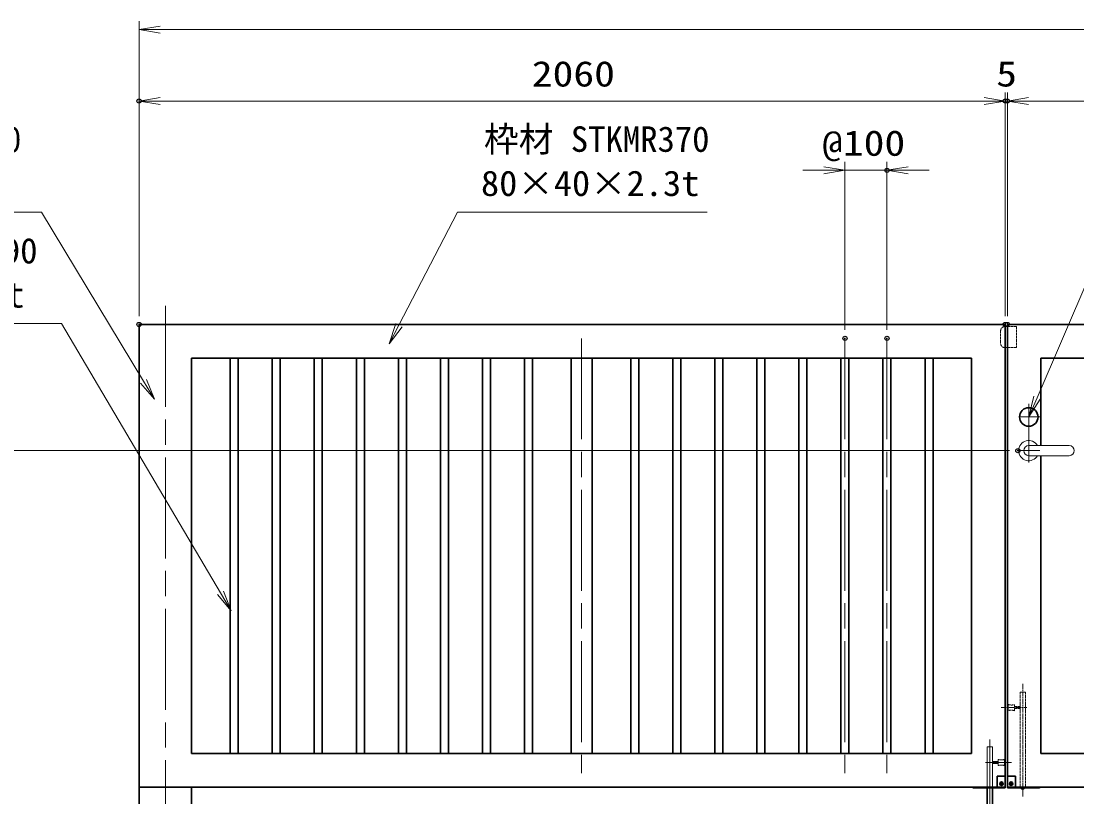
# Model space of a CAD drawing. Units: millimetres at full size. Extents: x -5940 to 5940, y -4200 to 4200.
# Drawn here: x -4142 to -1631, y -1352 to 493 of the extents above; entities that cross this region are included whole.
import ezdxf
from ezdxf.enums import TextEntityAlignment as Align

# ---------------------------------------------------------------- set-up
doc = ezdxf.new("R2010")
doc.units = ezdxf.units.MM
doc.header["$LTSCALE"] = 20
doc.header["$PDMODE"] = 32
doc.header["$PDSIZE"] = 10
doc.linetypes.add('DASHED', pattern=[7.5, 6, -1.5])
doc.linetypes.add('USER1', pattern=[18, 12, -1.5, 3, -1.5])
for name, color, linetype, lineweight in [('0-1_外形線', 7, 'Continuous', 35), ('0-2_隠れ線', 140, 'DASHED', 18), ('0-3_軸線', 200, 'USER1', 15), ('0-4_2', 7, 'Continuous', 18), ('0-6_寸法線', 4, 'Continuous', 18), ('0-7_0', 7, 'Continuous', 18)]:
    doc.layers.add(name, color=color, linetype=linetype, lineweight=lineweight)
doc.layers.add('0-8_Defpoints', color=7, linetype='Continuous')
doc.styles.add('ＭＳ ゴシック', font='')
doc.styles.get('ＭＳ ゴシック').set_extended_font_data('MS Gothic')

# ---------------------------------------------------------------- blocks, each defined once
blk = doc.blocks.new('shgtdhgjhhggf')
at = {"layer": '0-1_外形線'}
for p, q in [((0, 520), (380, 520)), ((380, 520), (380, -40)), ((0, -40), (0, 0)), ((132, 166.2), (173.8, 166.2)), ((132, 166.2), (132, 153.8)), ((132, 153.8), (173.8, 153.8)), ((186.2, 208), (173.8, 208)), ((173.8, 208), (173.8, 166.2)), ((173.8, 153.8), (173.8, 112)), ((186.2, 112), (173.8, 112)), ((186.2, 208), (186.2, 166.2)), ((186.2, 166.2), (228, 166.2)), ((186.2, 153.8), (186.2, 112)), ((186.2, 153.8), (228, 153.8)), ((228, 166.2), (228, 153.8)), ((0, -40), (1504, -40))]:
    blk.add_line(p, q, dxfattribs=at)
blk.add_circle((180, 160), 84, dxfattribs=at)
for centre, radius, start, end in [((1504, 0), 40, 270, 0), ((734, 40), 130, 217.97987, 322.02013)]:
    blk.add_arc(centre, radius, start, end, dxfattribs=at)
at = {"layer": '0-2_隠れ線'}
for p, q in [((604, 4520), (864, 4520)), ((604, 4520), (604, 40)), ((864, 4520), (864, 40)), ((34, 3930), (34, 3630)), ((334, 3630), (334, 3930)), ((334, 3830), (604, 3830)), ((334, 3730), (604, 3730))]:
    blk.add_line(p, q, dxfattribs=at)
for centre, radius, start, end in [((184, 4290), 390, 247.38014, 292.61986), ((184, 3270), 390, 67.38014, 112.61986), ((734, 40), 130, 180, 217.97987), ((734, 40), 130, 322.02013, 0)]:
    blk.add_arc(centre, radius, start, end, dxfattribs=at)
at = {"layer": '0-3_軸線'}
for p, q in [((734, 4902.9), (734, -448.4)), ((-296.3, 3780), (934.3, 3780)), ((180, 160), (87.6, 160)), ((180, 160), (180, 252.4)), ((180, 160), (272.4, 160)), ((180, 160), (180, 67.6))]:
    blk.add_line(p, q, dxfattribs=at)
blk = doc.blocks.new('_Open')
at = {"layer": '0-7_0'}
blk.add_line((-20, 3.333), (0, 0), dxfattribs=at)
blk.add_lwpolyline([(-20, -3.333), (0, 0), (-20, 0)], dxfattribs=at)
blk = doc.blocks.new('sgdhfhgfjhg')
at = {"layer": '0-2_隠れ線'}
for p, q in [((0, 500), (560, 500)), ((0, 500), (0, -500)), ((760, 300), (760, -300)), ((560, -500), (0, -500))]:
    blk.add_line(p, q, dxfattribs=at)
for centre, start, end in [((560, 300), 0, 90), ((560, -300), 270, 0)]:
    blk.add_arc(centre, 200, start, end, dxfattribs=at)
blk = doc.blocks.new('S23')
at = {"layer": '0-6_寸法線'}
for points in [[(-15349102.8, 58507683.7), (-15360970.8, 58507683.7), (-15363755.8, 58502305.9), (-15364215.7, 58501417.9)], [(-15363903.8, 58502382.5), (-15364215.7, 58501417.9), (-15363607.8, 58502229.2)]]:
    blk.add_lwpolyline(points, dxfattribs=at)
at = {"layer": '0-6_寸法線', "color": 254, "style": 'ＭＳ ゴシック'}
blk.add_text('枠材 STKMR370', height=1212, dxfattribs=at).set_placement((-15359710.8, 58510180.5), align=Align.BOTTOM_LEFT)
at = {"layer": '0-6_寸法線', "color": 254, "style": 'ＭＳ ゴシック', "width": 1.05}
blk.add_text('80×40×2.3t', height=1212, dxfattribs=at).set_placement((-15359854.8, 58508080.5), align=Align.BOTTOM_LEFT)
blk = doc.blocks.new('S24')
at = {"layer": '0-6_寸法線'}
for points in [[(-15321540.5, 58507479.4), (-15329693.3, 58507479.4), (-15333401.4, 58498854.5), (-15333796.4, 58497935.8)], [(-15333554.5, 58498920.3), (-15333796.4, 58497935.8), (-15333248.3, 58498788.6)]]:
    blk.add_lwpolyline(points, dxfattribs=at)
at = {"layer": '0-6_寸法線', "color": 254, "style": 'ＭＳ ゴシック', "width": 0.75}
blk.add_text('シリンダ-錠', height=1212, dxfattribs=at).set_placement((-15328558.1, 58507876.2), align=Align.BOTTOM_LEFT)
blk = doc.blocks.new('S26')
at = {"layer": '0-6_寸法線'}
for points in [[(-15395040.4, 58507673.5), (-15380762.8, 58507673.5), (-15375899.2, 58499633.3), (-15375381.7, 58498777.7)], [(-15376041.9, 58499547.1), (-15375381.7, 58498777.7), (-15375756.6, 58499719.6)]]:
    blk.add_lwpolyline(points, dxfattribs=at)
at = {"layer": '0-6_寸法線', "color": 254, "style": 'ＭＳ ゴシック'}
for s, width, p in [('門柱側枠材 STKR400', 0.9, (-15395100.8, 58510170.4)), ('125×40×2.3t', 1.05, (-15395328.4, 58508070.4))]:
    blk.add_text(s, height=1212, dxfattribs=dict(at, width=width)).set_placement(p, align=Align.BOTTOM_LEFT)
blk = doc.blocks.new('S27')
at = {"layer": '0-6_寸法線'}
for points in [[(-15391673.4, 58502375.9), (-15379805.4, 58502375.9), (-15372250, 58489573.9), (-15371741.8, 58488712.7)], [(-15372393.6, 58489489.2), (-15371741.8, 58488712.7), (-15372106.5, 58489658.6)]]:
    blk.add_lwpolyline(points, dxfattribs=at)
at = {"layer": '0-6_寸法線', "color": 254, "style": 'ＭＳ ゴシック'}
blk.add_text('格子 STKMR290', height=1212, dxfattribs=at).set_placement((-15391673.4, 58504872.8), align=Align.BOTTOM_LEFT)
at = {"layer": '0-6_寸法線', "color": 254, "style": 'ＭＳ ゴシック', "width": 1.05}
blk.add_text('19×19×1.6t', height=1212, dxfattribs=at).set_placement((-15391961.4, 58502772.8), align=Align.BOTTOM_LEFT)

msp = doc.modelspace()

# ---------------------------------------------------------------- linework, layer by layer
at = {"layer": '0-1_外形線'}
for p, q in [((-1801.32, -228.48), (-3861.32, -228.48)), ((-3861.32, -228.48), (-3861.32, -1328.48)), ((-1801.32, -1330.48), (-1801.32, -228.48)), ((-1796.32, -228.48), (263.68, -228.48)), ((-1796.32, -1330.48), (-1796.32, -228.48)), ((-1881.32, -308.48), (-3736.32, -308.48)), ((-3736.32, -308.48), (-3736.32, -1248.48)), ((-1881.32, -1248.48), (-1881.32, -308.48)), ((-1716.32, -308.48), (138.68, -308.48)), ((-1716.32, -516.48), (-1716.32, -308.48)), ((-1716.32, -1248.48), (-1716.32, -540.48)), ((-3736.32, -1248.48), (-1881.32, -1248.48)), ((138.68, -1248.48), (-1716.32, -1248.48)), ((-1820.32, -1302.48), (-1820.32, -1330.48)), ((-1801.32, -1302.48), (-1820.32, -1302.48)), ((-3861.32, -1328.48), (-1801.32, -1328.48)), ((-3861.32, -1328.48), (-3861.32, -1512.48)), ((-3736.32, -1328.48), (-3736.32, -1512.48)), ((-1801.32, -1330.48), (-1876.52, -1330.48)), ((-1844.52, -1328.48), (-1844.52, -1426.98)), ((-1831.52, -1328.48), (-1831.52, -1426.98)), ((-1812.72, -1320.17), (-1812.72, -1320.79)), ((-1810.63, -1320.17), (-1812.72, -1320.17)), ((-1810.63, -1320.79), (-1812.72, -1320.79)), ((-1810.63, -1318.08), (-1810, -1318.08)), ((-1810.63, -1318.08), (-1810.63, -1320.17)), ((-1810.63, -1320.79), (-1810.63, -1322.88)), ((-1810.63, -1322.88), (-1810, -1322.88)), ((-1810, -1318.08), (-1810, -1320.17)), ((-1807.92, -1320.17), (-1810, -1320.17)), ((-1807.92, -1320.79), (-1810, -1320.79)), ((-1810, -1320.79), (-1810, -1322.88)), ((-1807.92, -1320.17), (-1807.92, -1320.79)), ((263.68, -1328.48), (-1796.32, -1328.48))]:
    msp.add_line(p, q, dxfattribs=at)
for points in [[(-3644.57, -1248.48), (-3625.57, -1248.48), (-3625.57, -308.48), (-3644.57, -308.48)], [(-3544.57, -1248.48), (-3525.57, -1248.48), (-3525.57, -308.48), (-3544.57, -308.48)], [(-3444.57, -1248.48), (-3425.57, -1248.48), (-3425.57, -308.48), (-3444.57, -308.48)], [(-3344.57, -1248.48), (-3325.57, -1248.48), (-3325.57, -308.48), (-3344.57, -308.48)], [(-3244.57, -1248.48), (-3225.57, -1248.48), (-3225.57, -308.48), (-3244.57, -308.48)], [(-3144.57, -1248.48), (-3125.57, -1248.48), (-3125.57, -308.48), (-3144.57, -308.48)], [(-3044.57, -1248.48), (-3025.57, -1248.48), (-3025.57, -308.48), (-3044.57, -308.48)], [(-2944.57, -1248.48), (-2925.57, -1248.48), (-2925.57, -308.48), (-2944.57, -308.48)], [(-2783.82, -1248.48), (-2833.82, -1248.48), (-2833.82, -308.48), (-2783.82, -308.48)], [(-2673.07, -1248.48), (-2692.07, -1248.48), (-2692.07, -308.48), (-2673.07, -308.48)], [(-2573.07, -1248.48), (-2592.07, -1248.48), (-2592.07, -308.48), (-2573.07, -308.48)], [(-2473.07, -1248.48), (-2492.07, -1248.48), (-2492.07, -308.48), (-2473.07, -308.48)], [(-2373.07, -1248.48), (-2392.07, -1248.48), (-2392.07, -308.48), (-2373.07, -308.48)], [(-2273.07, -1248.48), (-2292.07, -1248.48), (-2292.07, -308.48), (-2273.07, -308.48)], [(-2173.07, -1248.48), (-2192.07, -1248.48), (-2192.07, -308.48), (-2173.07, -308.48)], [(-2073.07, -1248.48), (-2092.07, -1248.48), (-2092.07, -308.48), (-2073.07, -308.48)], [(-1973.07, -1248.48), (-1992.07, -1248.48), (-1992.07, -308.48), (-1973.07, -308.48)]]:
    msp.add_lwpolyline(points, close=True, dxfattribs=at)
for centre, radius in [((-1745.32, -448.48), 22), ((-1810.32, -1320.48), 4.2)]:
    msp.add_circle(centre, radius, dxfattribs=at)
msp.add_arc((-1876.52, -1328.48), 2, 180, 270, dxfattribs=at)
at = {"layer": '0-2_隠れ線'}
for p, q in [((-1831.52, -1232.98), (-1844.52, -1232.98)), ((-1844.52, -1232.98), (-1844.52, -1328.48)), ((-1831.52, -1232.98), (-1831.52, -1328.48)), ((-1818.02, -1267.48), (-1831.52, -1267.48)), ((-1818.02, -1272.48), (-1831.52, -1272.48)), ((-1818.02, -1277.48), (-1818.02, -1262.48)), ((-1803.02, -1262.48), (-1803.02, -1277.48))]:
    msp.add_line(p, q, dxfattribs=at)
for centre, start, end in [((-1810.52, -1244.48), 247.38014, 292.61986), ((-1810.52, -1295.48), 67.38014, 112.61986)]:
    msp.add_arc(centre, 19.5, start, end, dxfattribs=at)
at = {"layer": '0-3_軸線'}
for p, q in [((-3798.82, -184.56), (-3798.82, -2367.84)), ((-2808.82, -261.48), (-2808.82, -1295.48)), ((-2182.57, -261.48), (-2182.57, -1295.48)), ((-2082.57, -261.48), (-2082.57, -1295.48)), ((-1745.32, -556.48), (-1745.32, -417.48)), ((-1769.32, -448.48), (-1719.32, -448.48)), ((-1771.32, -528.48), (-1719.32, -528.48)), ((-1838.02, -1215.23), (-1838.02, -1476.45)), ((-1786.5, -1269.98), (-1848.03, -1269.98)), ((-1810.32, -1320.48), (-1814.94, -1320.48)), ((-1810.32, -1320.48), (-1810.32, -1315.86)), ((-1810.32, -1320.48), (-1810.32, -1325.1)), ((-1810.32, -1320.48), (-1805.7, -1320.48))]:
    msp.add_line(p, q, dxfattribs=at)
at = {"layer": '0-4_2'}
for p, q in [((-1649.32, -516.48), (-1745.32, -516.48)), ((-1745.32, -540.48), (-1649.32, -540.48))]:
    msp.add_line(p, q, dxfattribs=at)
for centre, radius, start, end in [((-1745.32, -528.48), 24, 30, 330), ((-1745.32, -528.48), 12, 90, 270), ((-1649.32, -528.48), 12, 270, 90)]:
    msp.add_arc(centre, radius, start, end, dxfattribs=at)
at = {"layer": '0-6_寸法線'}
for p, q in [((-3861.32, -208.48), (-3861.32, 492.78)), ((-3861.32, 472.78), (263.68, 472.78)), ((-3861.32, -208.48), (-3861.32, 322.78)), ((-1801.32, 302.78), (-3861.32, 302.78)), ((-1851.32, 302.78), (-1901.32, 302.78)), ((-1801.32, -208.48), (-1801.32, 322.78)), ((-1801.32, -208.48), (-1801.32, 322.78)), ((-1796.32, 302.78), (-1801.32, 302.78)), ((-1796.32, -208.48), (-1796.32, 322.78)), ((-1796.32, -208.48), (-1796.32, 322.78)), ((263.68, 302.78), (-1796.32, 302.78)), ((-1746.32, 302.78), (-1696.32, 302.78)), ((-2182.57, -241.48), (-2182.57, 158.06)), ((-2082.57, -241.48), (-2082.57, 158.06)), ((-2232.57, 138.06), (-2282.57, 138.06)), ((-2182.57, 138.06), (-2082.57, 138.06)), ((-2032.57, 138.06), (-1982.57, 138.06)), ((-1791.32, -528.48), (-4544.17, -528.48))]:
    msp.add_line(p, q, dxfattribs=at)
at = {"layer": '0-8_Defpoints'}
for p in [(-3861.32, 302.78), (-1801.32, 302.78), (-1796.32, 302.78), (-2082.57, 138.06), (-3861.32, -228.48), (-1801.32, -228.48), (-1796.32, -228.48), (-2182.57, -261.48), (-2082.57, -261.48), (-1771.32, -528.48)]:
    msp.add_point(p, dxfattribs=at)

# ---------------------------------------------------------------- block references
at = {"layer": '0-1_外形線', "yscale": 0.05}
for name, p, xscale in [('sgdhfhgfjhg', (-1774.32, -258.48), -0.05), ('shgtdhgjhhggf', (-1796.32, -1328.48), 0.05)]:
    msp.add_blockref(name, p, dxfattribs=dict(at, xscale=xscale))
at = {"layer": '0-6_寸法線', "xscale": 2.5, "yscale": 2.5, "rotation": 180}
for p in [(-3861.32, 472.78), (-3861.32, 302.78), (-1796.32, 302.78), (-1796.32, 302.78), (-2082.57, 138.06)]:
    msp.add_blockref('_Open', p, dxfattribs=at)
at = {"layer": '0-6_寸法線'}
for name, p, xscale, yscale in [('_Open', (-1801.32, 302.78), 2.5, 2.5), ('_Open', (-1801.32, 302.78), 2.5, 2.5), ('S23', (764944.5, -2925345.27), 0.05, 0.05), ('S26', (764944.5, -2925345.27), 0.05, 0.05), ('_Open', (-2182.57, 138.06), 2.5, 2.5), ('S24', (764944.5, -2925345.27), 0.05, 0.05), ('S27', (764944.5, -2925345.27), 0.05, 0.05)]:
    msp.add_blockref(name, p, dxfattribs=dict(at, xscale=xscale, yscale=yscale))

# ---------------------------------------------------------------- texts
at = {"layer": '0-6_寸法線', "color": 254, "style": 'ＭＳ ゴシック', "width": 1.2}
for s, p in [('2060', (-2927.32, 319.12)), ('5', (-1822.82, 319.12)), ('@100', (-2236.97, 154.41))]:
    msp.add_text(s, height=60.56, dxfattribs=at).set_placement(p, align=Align.BOTTOM_LEFT)

doc.saveas('drawing.dxf')
